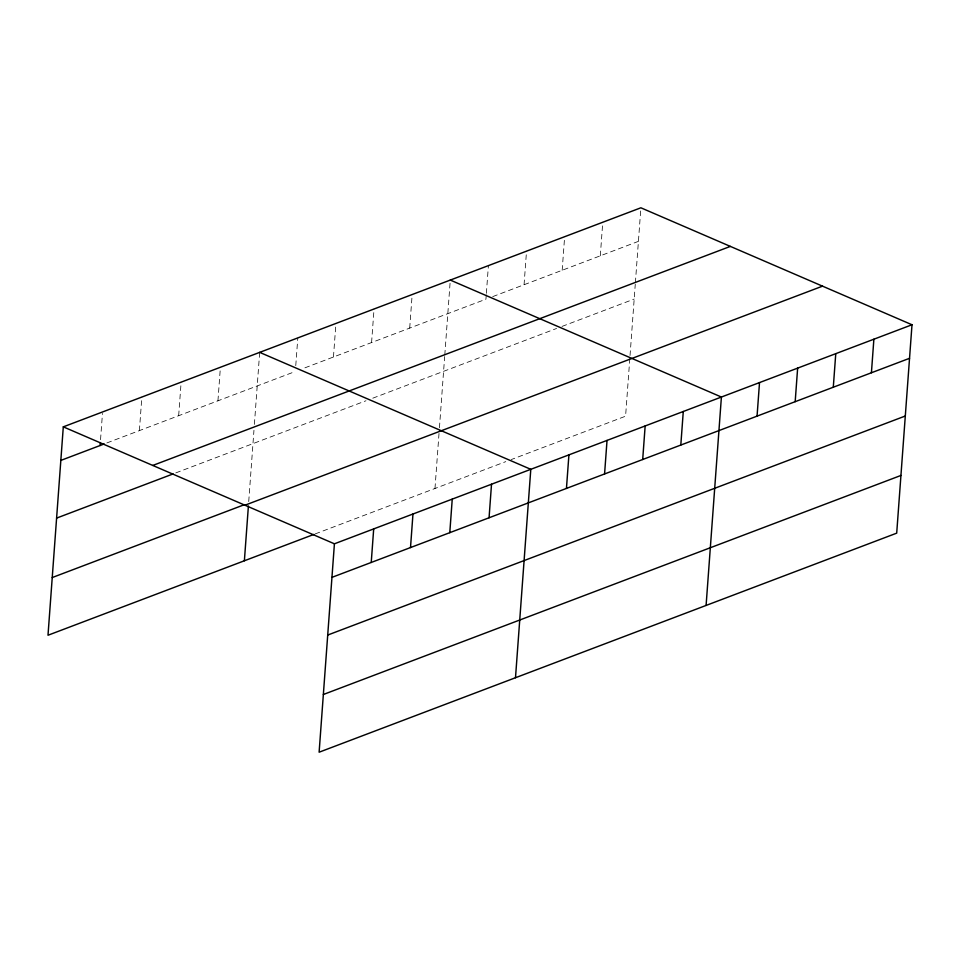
<?xml version="1.0" encoding="UTF-8"?>
<svg xmlns="http://www.w3.org/2000/svg" width="960" height="960" viewBox="0 0 960 960"><rect width="100%" height="100%" fill="white"/><g stroke="black" fill="none" stroke-linecap="round" stroke-linejoin="round"><path stroke-width="0.72" stroke-dasharray="4.8 3.6" d="M100.548 439.668L102.468 413.412M139.392 430.608L141.852 397.056M178.668 415.716L181.128 382.164M217.944 400.824L220.404 367.272M248.724 501.588L253.956 430.308M254.388 424.392L259.68 352.368M295.764 365.628L297.804 337.908M333.456 357.012L335.928 323.46M371.58 342.552L374.04 309M409.704 328.092L412.164 294.54M434.976 488.484L439.212 430.788M439.44 427.812L444.672 356.544M444.78 355.068L450.288 280.08M486.264 294.804L485.94 299.184L303.504 368.364M486.372 293.34L488.4 265.632M524.064 284.724L526.524 251.172M562.176 270.264L564.648 236.712M600.3 255.804L602.76 222.252M629.82 358.5L625.584 416.196L511.224 459.576M630.036 355.524L635.268 284.256M635.376 282.78L640.884 207.792M106.884 442.932L295.332 371.472M492.744 296.604L638.424 241.356M175.788 472.896L365.976 400.764M372.792 398.184L556.584 328.476M562.032 326.412L634.188 299.052M315.168 533.928L505.776 461.64"/><path stroke-width="1.44" d="M912 324.756L334.416 543.804L319.116 752.208L896.7 533.148L912 324.756L640.884 207.792L63.3 426.852L48 635.244L313.812 534.444M100.116 445.512L100.332 442.584M244.38 560.772L248.4 506.028M371.232 562.464L373.692 528.9M410.508 547.56L412.968 514.008M449.784 532.668L452.244 499.116M489.06 517.776L491.52 484.224M515.496 677.724L530.796 469.32L259.68 352.368M566.448 488.424L568.92 454.872M604.572 473.964L607.032 440.412M642.696 459.504L645.156 425.952M680.808 445.044L683.28 411.492M706.092 605.436L721.404 397.032L450.288 280.08M757.056 416.136L759.516 382.584M795.18 401.676L797.64 368.124M833.292 387.216L835.764 353.664M871.416 372.756L873.876 339.204M60.84 460.404L104.184 443.964M152.772 465.444L730.356 246.396M56.604 518.1L173.076 473.928M52.236 577.548L244.548 504.612M244.956 505.212L822.528 286.152M331.956 577.356L909.54 358.308M327.72 635.052L905.304 416.004M323.352 694.5L900.936 475.452M63.3 426.852L334.416 543.804"/></g></svg>
